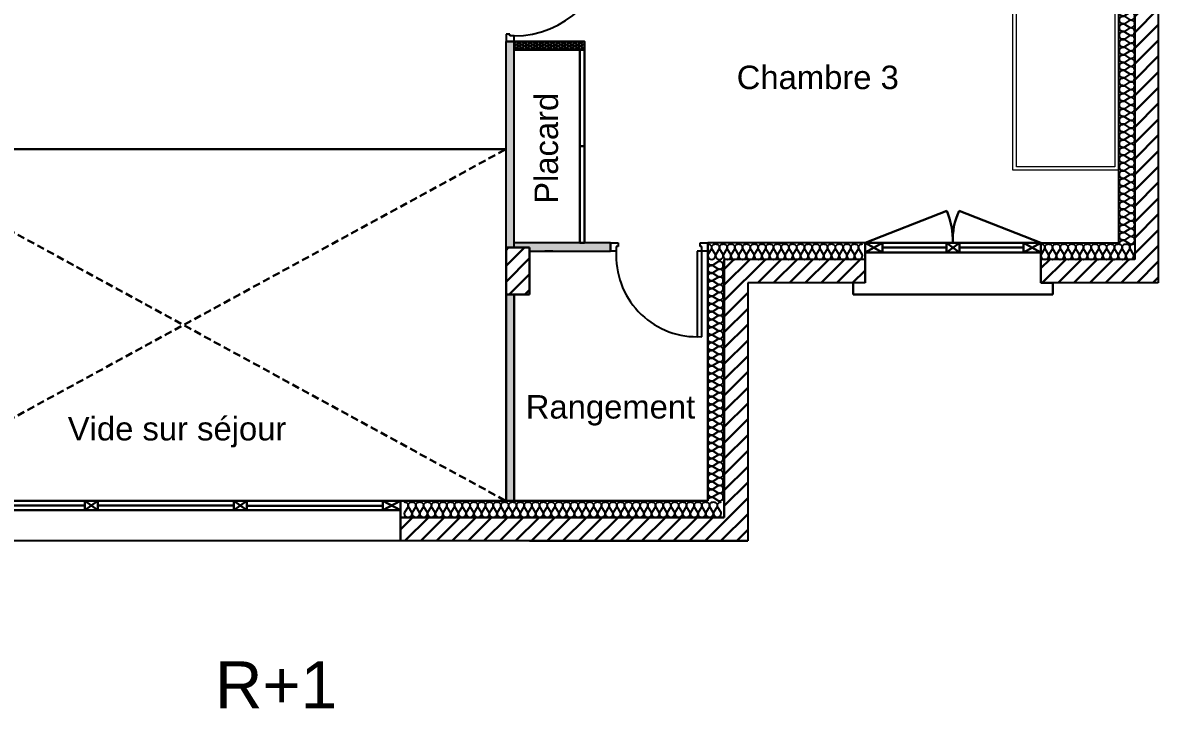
# Model space of a CAD drawing. Header units: millimetres. Extents: x -9 to 8306, y -143 to 906.
# Drawn here: x 523 to 1491, y -143 to 442 of the extents above; entities that cross this region are included whole.
import ezdxf

# ---------------------------------------------------------------- set-up
doc = ezdxf.new("R2010")
doc.units = ezdxf.units.MM
doc.linetypes.add('INTERROMPU2', pattern=[9.525, 6.35, -3.175])
for name, color, linetype in [('Cloisons', 8, 'Continuous'), ('Isolation', 6, 'Continuous'), ('MenuisInt', 4, 'Continuous')]:
    doc.layers.add(name, color=color, linetype=linetype)
doc.layers.add('MenuisExt', color=140, linetype='Continuous', lineweight=18)
doc.layers.add('Mobilier', color=150, linetype='Continuous', lineweight=5)
doc.styles.get("Standard").update_dxf_attribs({"font": 'arial.ttf'})

# ---------------------------------------------------------------- blocks, each defined once
blk = doc.blocks.new('*U11')
at = {"flags": 128}
for points in [[(0, 1, -0.505863), (0.239, 0.676), (0.009, 0.318, 1.322645), (0.491, 0.318), (0.261, 0.676, -0.505863), (0.5, 1)], [(0.5, 1, -0.505863), (0.739, 0.676), (0.509, 0.318, 1.322645), (0.991, 0.318), (0.761, 0.676, -0.505863), (1, 1)], [(1, 1, -0.505863), (1.239, 0.676), (1.009, 0.318, 1.322645), (1.491, 0.318), (1.261, 0.676, -0.505863), (1.5, 1)], [(1.5, 1, -0.505863), (1.739, 0.676), (1.509, 0.318, 1.322645), (1.991, 0.318), (1.761, 0.676, -0.505863), (2, 1)], [(2, 1, -0.505863), (2.239, 0.676), (2.009, 0.318, 1.322645), (2.491, 0.318), (2.261, 0.676, -0.505863), (2.5, 1)], [(2.5, 1, -0.505863), (2.739, 0.676), (2.509, 0.318, 1.322645), (2.991, 0.318), (2.761, 0.676, -0.505863), (3, 1)], [(3, 1, -0.505863), (3.239, 0.676), (3.009, 0.318, 1.322645), (3.491, 0.318), (3.261, 0.676, -0.505863), (3.5, 1)], [(3.5, 1, -0.505863), (3.739, 0.676), (3.509, 0.318, 1.322645), (3.991, 0.318), (3.761, 0.676, -0.505863), (4, 1)], [(4, 1, -0.505863), (4.239, 0.676), (4.009, 0.318, 1.322645), (4.491, 0.318), (4.261, 0.676, -0.505863), (4.5, 1)], [(4.5, 1, -0.505863), (4.739, 0.676), (4.509, 0.318, 1.322645), (4.991, 0.318), (4.761, 0.676, -0.505863), (5, 1)], [(5, 1, -0.505863), (5.239, 0.676), (5.009, 0.318, 1.322645), (5.491, 0.318), (5.261, 0.676, -0.505863), (5.5, 1)], [(5.5, 1, -0.505863), (5.739, 0.676), (5.509, 0.318, 1.322645), (5.991, 0.318), (5.761, 0.676, -0.505863), (6, 1)], [(6, 1, -0.505863), (6.239, 0.676), (6.009, 0.318, 1.322645), (6.491, 0.318), (6.261, 0.676, -0.505863), (6.5, 1)], [(6.5, 1, -0.505863), (6.739, 0.676), (6.509, 0.318, 1.322645), (6.991, 0.318), (6.761, 0.676, -0.505863), (7, 1)], [(7, 1, -0.505863), (7.239, 0.676), (7.009, 0.318, 1.322645), (7.491, 0.318), (7.261, 0.676, -0.505863), (7.5, 1)], [(7.5, 1, -0.505863), (7.739, 0.676), (7.509, 0.318, 1.322645), (7.991, 0.318), (7.761, 0.676, -0.505863), (8, 1)], [(8, 1, -0.505863), (8.239, 0.676), (8.009, 0.318, 1.322645), (8.491, 0.318), (8.261, 0.676, -0.505863), (8.5, 1)], [(8.5, 1, -0.505863), (8.739, 0.676), (8.509, 0.318, 1.322645), (8.991, 0.318), (8.761, 0.676, -0.505863), (9, 1)], [(9, 1, -0.505863), (9.239, 0.676), (9.009, 0.318, 1.322645), (9.491, 0.318), (9.261, 0.676, -0.505863), (9.5, 1)], [(9.5, 1, -0.505863), (9.739, 0.676), (9.509, 0.318, 1.322645), (9.991, 0.318), (9.761, 0.676, -0.505863), (10, 1)], [(10, 1, -0.505863), (10.239, 0.676), (10.009, 0.318, 1.322645), (10.491, 0.318), (10.261, 0.676, -0.505863), (10.5, 1)], [(10.5, 1, -0.505863), (10.739, 0.676), (10.509, 0.318, 1.322645), (10.991, 0.318), (10.761, 0.676, -0.505863), (11, 1)], [(11, 1, -0.505863), (11.239, 0.676), (11.009, 0.318, 1.322645), (11.491, 0.318), (11.261, 0.676, -0.505863), (11.5, 1)], [(11.5, 1, -0.505863), (11.739, 0.676), (11.509, 0.318, 1.322645), (11.991, 0.318), (11.761, 0.676, -0.505863), (12, 1)], [(12, 1, -0.505863), (12.239, 0.676), (12.009, 0.318, 1.322645), (12.491, 0.318), (12.261, 0.676, -0.505863), (12.5, 1)], [(12.5, 1, -0.505863), (12.739, 0.676), (12.509, 0.318, 1.322645), (12.991, 0.318), (12.761, 0.676, -0.505863), (13, 1)], [(13, 1, -0.505863), (13.239, 0.676), (13.009, 0.318, 1.322645), (13.491, 0.318), (13.261, 0.676, -0.505863), (13.5, 1)], [(13.5, 1, -0.505863), (13.739, 0.676), (13.509, 0.318, 1.322645), (13.991, 0.318), (13.761, 0.676, -0.505863), (14, 1)], [(14, 1, -0.505863), (14.239, 0.676), (14.009, 0.318, 1.322645), (14.491, 0.318), (14.261, 0.676, -0.505863), (14.5, 1)], [(14.5, 1, -0.505863), (14.739, 0.676), (14.509, 0.318, 1.322645), (14.991, 0.318), (14.761, 0.676, -0.505863), (15, 1)], [(15, 1, -0.505863), (15.239, 0.676), (15.009, 0.318, 1.322645), (15.491, 0.318), (15.261, 0.676, -0.505863), (15.5, 1)], [(15.5, 1, -0.505863), (15.739, 0.676), (15.509, 0.318, 1.322645), (15.991, 0.318), (15.761, 0.676, -0.505863), (16, 1)], [(16, 1, -0.505863), (16.239, 0.676), (16.009, 0.318, 1.322645), (16.491, 0.318), (16.261, 0.676, -0.505863), (16.5, 1)], [(16.5, 1, -0.505863), (16.739, 0.676), (16.509, 0.318, 1.322645), (16.991, 0.318), (16.761, 0.676, -0.505863), (17, 1)], [(17, 1, -0.505863), (17.239, 0.676), (17.009, 0.318, 1.322645), (17.491, 0.318), (17.261, 0.676, -0.505863), (17.5, 1)], [(17.5, 1, -0.505863), (17.739, 0.676), (17.509, 0.318, 1.322645), (17.991, 0.318), (17.761, 0.676, -0.505863), (18, 1)], [(18, 1, -0.505863), (18.239, 0.676), (18.009, 0.318, 1.322645), (18.491, 0.318), (18.261, 0.676, -0.505863), (18.5, 1)], [(18.5, 1, -0.505863), (18.739, 0.676), (18.509, 0.318, 1.322645), (18.991, 0.318), (18.761, 0.676, -0.505863), (19, 1)], [(19, 1, -0.505863), (19.239, 0.676), (19.009, 0.318, 1.322645), (19.491, 0.318), (19.261, 0.676, -0.505863), (19.5, 1)], [(19.5, 1, -0.505863), (19.739, 0.676), (19.509, 0.318, 1.322645), (19.991, 0.318), (19.761, 0.676, -0.505863), (20, 1)], [(20, 1, -0.505863), (20.239, 0.676), (20.009, 0.318, 1.322645), (20.491, 0.318), (20.261, 0.676, -0.505863), (20.5, 1)]]:
    blk.add_lwpolyline(points, format="xyb", dxfattribs=at)
blk = doc.blocks.new('*U23')
at = {"flags": 128}
for points in [[(0, 1, -0.505863), (0.239, 0.676), (0.009, 0.318, 1.322645), (0.491, 0.318), (0.261, 0.676, -0.505863), (0.5, 1)], [(0.5, 1, -0.505863), (0.739, 0.676), (0.509, 0.318, 1.322645), (0.991, 0.318), (0.761, 0.676, -0.505863), (1, 1)], [(1, 1, -0.505863), (1.239, 0.676), (1.009, 0.318, 1.322645), (1.491, 0.318), (1.261, 0.676, -0.505863), (1.5, 1)], [(1.5, 1, -0.505863), (1.739, 0.676), (1.509, 0.318, 1.322645), (1.991, 0.318), (1.761, 0.676, -0.505863), (2, 1)], [(2, 1, -0.505863), (2.239, 0.676), (2.009, 0.318, 1.322645), (2.491, 0.318), (2.261, 0.676, -0.505863), (2.5, 1)], [(2.5, 1, -0.505863), (2.739, 0.676), (2.509, 0.318, 1.322645), (2.991, 0.318), (2.761, 0.676, -0.505863), (3, 1)], [(3, 1, -0.505863), (3.239, 0.676), (3.009, 0.318, 1.322645), (3.491, 0.318), (3.261, 0.676, -0.505863), (3.5, 1)], [(3.5, 1, -0.505863), (3.739, 0.676), (3.509, 0.318, 1.322645), (3.991, 0.318), (3.761, 0.676, -0.505863), (4, 1)], [(4, 1, -0.505863), (4.239, 0.676), (4.009, 0.318, 1.322645), (4.491, 0.318), (4.261, 0.676, -0.505863), (4.5, 1)], [(4.5, 1, -0.505863), (4.739, 0.676), (4.509, 0.318, 1.322645), (4.991, 0.318), (4.761, 0.676, -0.505863), (5, 1)], [(5, 1, -0.505863), (5.239, 0.676), (5.009, 0.318, 1.322645), (5.491, 0.318), (5.261, 0.676, -0.505863), (5.5, 1)], [(5.5, 1, -0.505863), (5.739, 0.676), (5.509, 0.318, 1.322645), (5.991, 0.318), (5.761, 0.676, -0.505863), (6, 1)], [(6, 1, -0.505863), (6.239, 0.676), (6.009, 0.318, 1.322645), (6.491, 0.318), (6.261, 0.676, -0.505863), (6.5, 1)], [(6.5, 1, -0.505863), (6.739, 0.676), (6.509, 0.318, 1.322645), (6.991, 0.318), (6.761, 0.676, -0.505863), (7, 1)], [(7, 1, -0.505863), (7.239, 0.676), (7.009, 0.318, 1.322645), (7.491, 0.318), (7.261, 0.676, -0.505863), (7.5, 1)], [(7.5, 1, -0.505863), (7.739, 0.676), (7.509, 0.318, 1.322645), (7.991, 0.318), (7.761, 0.676, -0.505863), (8, 1)], [(8, 1, -0.505863), (8.239, 0.676), (8.009, 0.318, 1.322645), (8.491, 0.318), (8.261, 0.676, -0.505863), (8.5, 1)], [(8.5, 1, -0.505863), (8.739, 0.676), (8.509, 0.318, 1.322645), (8.991, 0.318), (8.761, 0.676, -0.505863), (9, 1)], [(9, 1, -0.505863), (9.239, 0.676), (9.009, 0.318, 1.322645), (9.491, 0.318), (9.261, 0.676, -0.505863), (9.5, 1)], [(9.5, 1, -0.505863), (9.739, 0.676), (9.509, 0.318, 1.322645), (9.991, 0.318), (9.761, 0.676, -0.505863), (10, 1)]]:
    blk.add_lwpolyline(points, format="xyb", dxfattribs=at)
blk = doc.blocks.new('*U22')
at = {"flags": 128}
for points in [[(0, 1, -0.505863), (0.239, 0.676), (0.009, 0.318, 1.322645), (0.491, 0.318), (0.261, 0.676, -0.505863), (0.5, 1)], [(0.5, 1, -0.505863), (0.739, 0.676), (0.509, 0.318, 1.322645), (0.991, 0.318), (0.761, 0.676, -0.505863), (1, 1)], [(1, 1, -0.505863), (1.239, 0.676), (1.009, 0.318, 1.322645), (1.491, 0.318), (1.261, 0.676, -0.505863), (1.5, 1)], [(1.5, 1, -0.505863), (1.739, 0.676), (1.509, 0.318, 1.322645), (1.991, 0.318), (1.761, 0.676, -0.505863), (2, 1)], [(2, 1, -0.505863), (2.239, 0.676), (2.009, 0.318, 1.322645), (2.491, 0.318), (2.261, 0.676, -0.505863), (2.5, 1)], [(2.5, 1, -0.505863), (2.739, 0.676), (2.509, 0.318, 1.322645), (2.991, 0.318), (2.761, 0.676, -0.505863), (3, 1)], [(3, 1, -0.505863), (3.239, 0.676), (3.009, 0.318, 1.322645), (3.491, 0.318), (3.261, 0.676, -0.505863), (3.5, 1)], [(3.5, 1, -0.505863), (3.739, 0.676), (3.509, 0.318, 1.322645), (3.991, 0.318), (3.761, 0.676, -0.505863), (4, 1)], [(4, 1, -0.505863), (4.239, 0.676), (4.009, 0.318, 1.322645), (4.491, 0.318), (4.261, 0.676, -0.505863), (4.5, 1)], [(4.5, 1, -0.505863), (4.739, 0.676), (4.509, 0.318, 1.322645), (4.991, 0.318), (4.761, 0.676, -0.505863), (5, 1)], [(5, 1, -0.505863), (5.239, 0.676), (5.009, 0.318, 1.322645), (5.491, 0.318), (5.261, 0.676, -0.505863), (5.5, 1)], [(5.5, 1, -0.505863), (5.739, 0.676), (5.509, 0.318, 1.322645), (5.991, 0.318), (5.761, 0.676, -0.505863), (6, 1)]]:
    blk.add_lwpolyline(points, format="xyb", dxfattribs=at)
blk = doc.blocks.new('*U17')
at = {"flags": 128}
for points in [[(0, 1, -0.505863), (0.239, 0.676), (0.009, 0.318, 1.322645), (0.491, 0.318), (0.261, 0.676, -0.505863), (0.5, 1)], [(0.5, 1, -0.505863), (0.739, 0.676), (0.509, 0.318, 1.322645), (0.991, 0.318), (0.761, 0.676, -0.505863), (1, 1)], [(1, 1, -0.505863), (1.239, 0.676), (1.009, 0.318, 1.322645), (1.491, 0.318), (1.261, 0.676, -0.505863), (1.5, 1)], [(1.5, 1, -0.505863), (1.739, 0.676), (1.509, 0.318, 1.322645), (1.991, 0.318), (1.761, 0.676, -0.505863), (2, 1)], [(2, 1, -0.505863), (2.239, 0.676), (2.009, 0.318, 1.322645), (2.491, 0.318), (2.261, 0.676, -0.505863), (2.5, 1)], [(2.5, 1, -0.505863), (2.739, 0.676), (2.509, 0.318, 1.322645), (2.991, 0.318), (2.761, 0.676, -0.505863), (3, 1)], [(3, 1, -0.505863), (3.239, 0.676), (3.009, 0.318, 1.322645), (3.491, 0.318), (3.261, 0.676, -0.505863), (3.5, 1)], [(3.5, 1, -0.505863), (3.739, 0.676), (3.509, 0.318, 1.322645), (3.991, 0.318), (3.761, 0.676, -0.505863), (4, 1)], [(4, 1, -0.505863), (4.239, 0.676), (4.009, 0.318, 1.322645), (4.491, 0.318), (4.261, 0.676, -0.505863), (4.5, 1)], [(4.5, 1, -0.505863), (4.739, 0.676), (4.509, 0.318, 1.322645), (4.991, 0.318), (4.761, 0.676, -0.505863), (5, 1)], [(5, 1, -0.505863), (5.239, 0.676), (5.009, 0.318, 1.322645), (5.491, 0.318), (5.261, 0.676, -0.505863), (5.5, 1)], [(5.5, 1, -0.505863), (5.739, 0.676), (5.509, 0.318, 1.322645), (5.991, 0.318), (5.761, 0.676, -0.505863), (6, 1)], [(6, 1, -0.505863), (6.239, 0.676), (6.009, 0.318, 1.322645), (6.491, 0.318), (6.261, 0.676, -0.505863), (6.5, 1)], [(6.5, 1, -0.505863), (6.739, 0.676), (6.509, 0.318, 1.322645), (6.991, 0.318), (6.761, 0.676, -0.505863), (7, 1)], [(7, 1, -0.505863), (7.239, 0.676), (7.009, 0.318, 1.322645), (7.491, 0.318), (7.261, 0.676, -0.505863), (7.5, 1)], [(7.5, 1, -0.505863), (7.739, 0.676), (7.509, 0.318, 1.322645), (7.991, 0.318), (7.761, 0.676, -0.505863), (8, 1)], [(8, 1, -0.505863), (8.239, 0.676), (8.009, 0.318, 1.322645), (8.491, 0.318), (8.261, 0.676, -0.505863), (8.5, 1)], [(8.5, 1, -0.505863), (8.739, 0.676), (8.509, 0.318, 1.322645), (8.991, 0.318), (8.761, 0.676, -0.505863), (9, 1)], [(9, 1, -0.505863), (9.239, 0.676), (9.009, 0.318, 1.322645), (9.491, 0.318), (9.261, 0.676, -0.505863), (9.5, 1)], [(9.5, 1, -0.505863), (9.739, 0.676), (9.509, 0.318, 1.322645), (9.991, 0.318), (9.761, 0.676, -0.505863), (10, 1)], [(10, 1, -0.505863), (10.239, 0.676), (10.009, 0.318, 1.322645), (10.491, 0.318), (10.261, 0.676, -0.505863), (10.5, 1)], [(10.5, 1, -0.505863), (10.739, 0.676), (10.509, 0.318, 1.322645), (10.991, 0.318), (10.761, 0.676, -0.505863), (11, 1)], [(11, 1, -0.505863), (11.239, 0.676), (11.009, 0.318, 1.322645), (11.491, 0.318), (11.261, 0.676, -0.505863), (11.5, 1)], [(11.5, 1, -0.505863), (11.739, 0.676), (11.509, 0.318, 1.322645), (11.991, 0.318), (11.761, 0.676, -0.505863), (12, 1)], [(12, 1, -0.505863), (12.239, 0.676), (12.009, 0.318, 1.322645), (12.491, 0.318), (12.261, 0.676, -0.505863), (12.5, 1)], [(12.5, 1, -0.505863), (12.739, 0.676), (12.509, 0.318, 1.322645), (12.991, 0.318), (12.761, 0.676, -0.505863), (13, 1)], [(13, 1, -0.505863), (13.239, 0.676), (13.009, 0.318, 1.322645), (13.491, 0.318), (13.261, 0.676, -0.505863), (13.5, 1)], [(13.5, 1, -0.505863), (13.739, 0.676), (13.509, 0.318, 1.322645), (13.991, 0.318), (13.761, 0.676, -0.505863), (14, 1)], [(14, 1, -0.505863), (14.239, 0.676), (14.009, 0.318, 1.322645), (14.491, 0.318), (14.261, 0.676, -0.505863), (14.5, 1)], [(14.5, 1, -0.505863), (14.739, 0.676), (14.509, 0.318, 1.322645), (14.991, 0.318), (14.761, 0.676, -0.505863), (15, 1)], [(15, 1, -0.505863), (15.239, 0.676), (15.009, 0.318, 1.322645), (15.491, 0.318), (15.261, 0.676, -0.505863), (15.5, 1)]]:
    blk.add_lwpolyline(points, format="xyb", dxfattribs=at)
blk = doc.blocks.new('*U18')
at = {"flags": 128}
for points in [[(0, 1, -0.505863), (0.239, 0.676), (0.009, 0.318, 1.322645), (0.491, 0.318), (0.261, 0.676, -0.505863), (0.5, 1)], [(0.5, 1, -0.505863), (0.739, 0.676), (0.509, 0.318, 1.322645), (0.991, 0.318), (0.761, 0.676, -0.505863), (1, 1)], [(1, 1, -0.505863), (1.239, 0.676), (1.009, 0.318, 1.322645), (1.491, 0.318), (1.261, 0.676, -0.505863), (1.5, 1)], [(1.5, 1, -0.505863), (1.739, 0.676), (1.509, 0.318, 1.322645), (1.991, 0.318), (1.761, 0.676, -0.505863), (2, 1)], [(2, 1, -0.505863), (2.239, 0.676), (2.009, 0.318, 1.322645), (2.491, 0.318), (2.261, 0.676, -0.505863), (2.5, 1)], [(2.5, 1, -0.505863), (2.739, 0.676), (2.509, 0.318, 1.322645), (2.991, 0.318), (2.761, 0.676, -0.505863), (3, 1)], [(3, 1, -0.505863), (3.239, 0.676), (3.009, 0.318, 1.322645), (3.491, 0.318), (3.261, 0.676, -0.505863), (3.5, 1)], [(3.5, 1, -0.505863), (3.739, 0.676), (3.509, 0.318, 1.322645), (3.991, 0.318), (3.761, 0.676, -0.505863), (4, 1)], [(4, 1, -0.505863), (4.239, 0.676), (4.009, 0.318, 1.322645), (4.491, 0.318), (4.261, 0.676, -0.505863), (4.5, 1)], [(4.5, 1, -0.505863), (4.739, 0.676), (4.509, 0.318, 1.322645), (4.991, 0.318), (4.761, 0.676, -0.505863), (5, 1)], [(5, 1, -0.505863), (5.239, 0.676), (5.009, 0.318, 1.322645), (5.491, 0.318), (5.261, 0.676, -0.505863), (5.5, 1)], [(5.5, 1, -0.505863), (5.739, 0.676), (5.509, 0.318, 1.322645), (5.991, 0.318), (5.761, 0.676, -0.505863), (6, 1)], [(6, 1, -0.505863), (6.239, 0.676), (6.009, 0.318, 1.322645), (6.491, 0.318), (6.261, 0.676, -0.505863), (6.5, 1)], [(6.5, 1, -0.505863), (6.739, 0.676), (6.509, 0.318, 1.322645), (6.991, 0.318), (6.761, 0.676, -0.505863), (7, 1)], [(7, 1, -0.505863), (7.239, 0.676), (7.009, 0.318, 1.322645), (7.491, 0.318), (7.261, 0.676, -0.505863), (7.5, 1)], [(7.5, 1, -0.505863), (7.739, 0.676), (7.509, 0.318, 1.322645), (7.991, 0.318), (7.761, 0.676, -0.505863), (8, 1)], [(8, 1, -0.505863), (8.239, 0.676), (8.009, 0.318, 1.322645), (8.491, 0.318), (8.261, 0.676, -0.505863), (8.5, 1)], [(8.5, 1, -0.505863), (8.739, 0.676), (8.509, 0.318, 1.322645), (8.991, 0.318), (8.761, 0.676, -0.505863), (9, 1)], [(9, 1, -0.505863), (9.239, 0.676), (9.009, 0.318, 1.322645), (9.491, 0.318), (9.261, 0.676, -0.505863), (9.5, 1)], [(9.5, 1, -0.505863), (9.739, 0.676), (9.509, 0.318, 1.322645), (9.991, 0.318), (9.761, 0.676, -0.505863), (10, 1)], [(10, 1, -0.505863), (10.239, 0.676), (10.009, 0.318, 1.322645), (10.491, 0.318), (10.261, 0.676, -0.505863), (10.5, 1)], [(10.5, 1, -0.505863), (10.739, 0.676), (10.509, 0.318, 1.322645), (10.991, 0.318), (10.761, 0.676, -0.505863), (11, 1)], [(11, 1, -0.505863), (11.239, 0.676), (11.009, 0.318, 1.322645), (11.491, 0.318), (11.261, 0.676, -0.505863), (11.5, 1)], [(11.5, 1, -0.505863), (11.739, 0.676), (11.509, 0.318, 1.322645), (11.991, 0.318), (11.761, 0.676, -0.505863), (12, 1)], [(12, 1, -0.505863), (12.239, 0.676), (12.009, 0.318, 1.322645), (12.491, 0.318), (12.261, 0.676, -0.505863), (12.5, 1)], [(12.5, 1, -0.505863), (12.739, 0.676), (12.509, 0.318, 1.322645), (12.991, 0.318), (12.761, 0.676, -0.505863), (13, 1)], [(13, 1, -0.505863), (13.239, 0.676), (13.009, 0.318, 1.322645), (13.491, 0.318), (13.261, 0.676, -0.505863), (13.5, 1)], [(13.5, 1, -0.505863), (13.739, 0.676), (13.509, 0.318, 1.322645), (13.991, 0.318), (13.761, 0.676, -0.505863), (14, 1)], [(14, 1, -0.505863), (14.239, 0.676), (14.009, 0.318, 1.322645), (14.491, 0.318), (14.261, 0.676, -0.505863), (14.5, 1)], [(14.5, 1, -0.505863), (14.739, 0.676), (14.509, 0.318, 1.322645), (14.991, 0.318), (14.761, 0.676, -0.505863), (15, 1)], [(15, 1, -0.505863), (15.239, 0.676), (15.009, 0.318, 1.322645), (15.491, 0.318), (15.261, 0.676, -0.505863), (15.5, 1)], [(15.5, 1, -0.505863), (15.739, 0.676), (15.509, 0.318, 1.322645), (15.991, 0.318), (15.761, 0.676, -0.505863), (16, 1)], [(16, 1, -0.505863), (16.239, 0.676), (16.009, 0.318, 1.322645), (16.491, 0.318), (16.261, 0.676, -0.505863), (16.5, 1)], [(16.5, 1, -0.505863), (16.739, 0.676), (16.509, 0.318, 1.322645), (16.991, 0.318), (16.761, 0.676, -0.505863), (17, 1)], [(17, 1, -0.505863), (17.239, 0.676), (17.009, 0.318, 1.322645), (17.491, 0.318), (17.261, 0.676, -0.505863), (17.5, 1)], [(17.5, 1, -0.505863), (17.739, 0.676), (17.509, 0.318, 1.322645), (17.991, 0.318), (17.761, 0.676, -0.505863), (18, 1)], [(18, 1, -0.505863), (18.239, 0.676), (18.009, 0.318, 1.322645), (18.491, 0.318), (18.261, 0.676, -0.505863), (18.5, 1)], [(18.5, 1, -0.505863), (18.739, 0.676), (18.509, 0.318, 1.322645), (18.991, 0.318), (18.761, 0.676, -0.505863), (19, 1)], [(19, 1, -0.505863), (19.239, 0.676), (19.009, 0.318, 1.322645), (19.491, 0.318), (19.261, 0.676, -0.505863), (19.5, 1)], [(19.5, 1, -0.505863), (19.739, 0.676), (19.509, 0.318, 1.322645), (19.991, 0.318), (19.761, 0.676, -0.505863), (20, 1)], [(20, 1, -0.505863), (20.239, 0.676), (20.009, 0.318, 1.322645), (20.491, 0.318), (20.261, 0.676, -0.505863), (20.5, 1)], [(20.5, 1, -0.505863), (20.739, 0.676), (20.509, 0.318, 1.322645), (20.991, 0.318), (20.761, 0.676, -0.505863), (21, 1)], [(21, 1, -0.505863), (21.239, 0.676), (21.009, 0.318, 1.322645), (21.491, 0.318), (21.261, 0.676, -0.505863), (21.5, 1)], [(21.5, 1, -0.505863), (21.739, 0.676), (21.509, 0.318, 1.322645), (21.991, 0.318), (21.761, 0.676, -0.505863), (22, 1)], [(22, 1, -0.505863), (22.239, 0.676), (22.009, 0.318, 1.322645), (22.491, 0.318), (22.261, 0.676, -0.505863), (22.5, 1)], [(22.5, 1, -0.505863), (22.739, 0.676), (22.509, 0.318, 1.322645), (22.991, 0.318), (22.761, 0.676, -0.505863), (23, 1)], [(23, 1, -0.505863), (23.239, 0.676), (23.009, 0.318, 1.322645), (23.491, 0.318), (23.261, 0.676, -0.505863), (23.5, 1)], [(23.5, 1, -0.505863), (23.739, 0.676), (23.509, 0.318, 1.322645), (23.991, 0.318), (23.761, 0.676, -0.505863), (24, 1)], [(24, 1, -0.505863), (24.239, 0.676), (24.009, 0.318, 1.322645), (24.491, 0.318), (24.261, 0.676, -0.505863), (24.5, 1)], [(24.5, 1, -0.505863), (24.739, 0.676), (24.509, 0.318, 1.322645), (24.991, 0.318), (24.761, 0.676, -0.505863), (25, 1)], [(25, 1, -0.505863), (25.239, 0.676), (25.009, 0.318, 1.322645), (25.491, 0.318), (25.261, 0.676, -0.505863), (25.5, 1)], [(25.5, 1, -0.505863), (25.739, 0.676), (25.509, 0.318, 1.322645), (25.991, 0.318), (25.761, 0.676, -0.505863), (26, 1)], [(26, 1, -0.505863), (26.239, 0.676), (26.009, 0.318, 1.322645), (26.491, 0.318), (26.261, 0.676, -0.505863), (26.5, 1)], [(26.5, 1, -0.505863), (26.739, 0.676), (26.509, 0.318, 1.322645), (26.991, 0.318), (26.761, 0.676, -0.505863), (27, 1)], [(27, 1, -0.505863), (27.239, 0.676), (27.009, 0.318, 1.322645), (27.491, 0.318), (27.261, 0.676, -0.505863), (27.5, 1)], [(27.5, 1, -0.505863), (27.739, 0.676), (27.509, 0.318, 1.322645), (27.991, 0.318), (27.761, 0.676, -0.505863), (28, 1)], [(28, 1, -0.505863), (28.239, 0.676), (28.009, 0.318, 1.322645), (28.491, 0.318), (28.261, 0.676, -0.505863), (28.5, 1)], [(28.5, 1, -0.505863), (28.739, 0.676), (28.509, 0.318, 1.322645), (28.991, 0.318), (28.761, 0.676, -0.505863), (29, 1)], [(29, 1, -0.505863), (29.239, 0.676), (29.009, 0.318, 1.322645), (29.491, 0.318), (29.261, 0.676, -0.505863), (29.5, 1)], [(29.5, 1, -0.505863), (29.739, 0.676), (29.509, 0.318, 1.322645), (29.991, 0.318), (29.761, 0.676, -0.505863), (30, 1)], [(30, 1, -0.505863), (30.239, 0.676), (30.009, 0.318, 1.322645), (30.491, 0.318), (30.261, 0.676, -0.505863), (30.5, 1)], [(30.5, 1, -0.505863), (30.739, 0.676), (30.509, 0.318, 1.322645), (30.991, 0.318), (30.761, 0.676, -0.505863), (31, 1)], [(31, 1, -0.505863), (31.239, 0.676), (31.009, 0.318, 1.322645), (31.491, 0.318), (31.261, 0.676, -0.505863), (31.5, 1)], [(31.5, 1, -0.505863), (31.739, 0.676), (31.509, 0.318, 1.322645), (31.991, 0.318), (31.761, 0.676, -0.505863), (32, 1)], [(32, 1, -0.505863), (32.239, 0.676), (32.009, 0.318, 1.322645), (32.491, 0.318), (32.261, 0.676, -0.505863), (32.5, 1)], [(32.5, 1, -0.505863), (32.739, 0.676), (32.509, 0.318, 1.322645), (32.991, 0.318), (32.761, 0.676, -0.505863), (33, 1)], [(33, 1, -0.505863), (33.239, 0.676), (33.009, 0.318, 1.322645), (33.491, 0.318), (33.261, 0.676, -0.505863), (33.5, 1)], [(33.5, 1, -0.505863), (33.739, 0.676), (33.509, 0.318, 1.322645), (33.991, 0.318), (33.761, 0.676, -0.505863), (34, 1)], [(34, 1, -0.505863), (34.239, 0.676), (34.009, 0.318, 1.322645), (34.491, 0.318), (34.261, 0.676, -0.505863), (34.5, 1)], [(34.5, 1, -0.505863), (34.739, 0.676), (34.509, 0.318, 1.322645), (34.991, 0.318), (34.761, 0.676, -0.505863), (35, 1)], [(35, 1, -0.505863), (35.239, 0.676), (35.009, 0.318, 1.322645), (35.491, 0.318), (35.261, 0.676, -0.505863), (35.5, 1)], [(35.5, 1, -0.505863), (35.739, 0.676), (35.509, 0.318, 1.322645), (35.991, 0.318), (35.761, 0.676, -0.505863), (36, 1)], [(36, 1, -0.505863), (36.239, 0.676), (36.009, 0.318, 1.322645), (36.491, 0.318), (36.261, 0.676, -0.505863), (36.5, 1)], [(36.5, 1, -0.505863), (36.739, 0.676), (36.509, 0.318, 1.322645), (36.991, 0.318), (36.761, 0.676, -0.505863), (37, 1)], [(37, 1, -0.505863), (37.239, 0.676), (37.009, 0.318, 1.322645), (37.491, 0.318), (37.261, 0.676, -0.505863), (37.5, 1)], [(37.5, 1, -0.505863), (37.739, 0.676), (37.509, 0.318, 1.322645), (37.991, 0.318), (37.761, 0.676, -0.505863), (38, 1)], [(38, 1, -0.505863), (38.239, 0.676), (38.009, 0.318, 1.322645), (38.491, 0.318), (38.261, 0.676, -0.505863), (38.5, 1)], [(38.5, 1, -0.505863), (38.739, 0.676), (38.509, 0.318, 1.322645), (38.991, 0.318), (38.761, 0.676, -0.505863), (39, 1)], [(39, 1, -0.505863), (39.239, 0.676), (39.009, 0.318, 1.322645), (39.491, 0.318), (39.261, 0.676, -0.505863), (39.5, 1)], [(39.5, 1, -0.505863), (39.739, 0.676), (39.509, 0.318, 1.322645), (39.991, 0.318), (39.761, 0.676, -0.505863), (40, 1)], [(40, 1, -0.505863), (40.239, 0.676), (40.009, 0.318, 1.322645), (40.491, 0.318), (40.261, 0.676, -0.505863), (40.5, 1)], [(40.5, 1, -0.505863), (40.739, 0.676), (40.509, 0.318, 1.322645), (40.991, 0.318), (40.761, 0.676, -0.505863), (41, 1)], [(41, 1, -0.505863), (41.239, 0.676), (41.009, 0.318, 1.322645), (41.491, 0.318), (41.261, 0.676, -0.505863), (41.5, 1)]]:
    blk.add_lwpolyline(points, format="xyb", dxfattribs=at)
blk = doc.blocks.new('Gruppo-36')
at = {"layer": 'Mobilier', "lineweight": 20}
for p, q in [((-32.2318, 80.2476), (-32.2318, 80.5476)), ((-32.2318, 80.5476), (-31.7318, 80.5476)), ((-31.7318, 80.5476), (-31.7318, 80.2476)), ((-31.3452, 78.5476), (-31.3452, 80.5476)), ((-31.3452, 80.5476), (-30.4452, 80.5476)), ((-30.4452, 80.5476), (-30.4452, 78.5476)), ((-30.5052, 80.4876), (-31.2852, 80.4876)), ((-31.2852, 80.4876), (-31.2852, 80.0676)), ((-30.5052, 80.1076), (-30.5052, 80.4876)), ((-31.7318, 80.2476), (-32.2318, 80.2476)), ((-31.1352, 80.1076), (-31.3152, 79.9276)), ((-31.2852, 80.0676), (-31.1752, 80.0676)), ((-31.1352, 79.9276), (-31.1352, 80.1076)), ((-31.1352, 80.1076), (-30.4752, 80.1076)), ((-30.4752, 80.1076), (-30.4752, 78.5776)), ((-31.3152, 78.5776), (-31.3152, 79.9276)), ((-31.3152, 79.9276), (-31.1352, 79.9276)), ((-30.4452, 78.5476), (-31.3452, 78.5476)), ((-30.4752, 78.5776), (-31.3152, 78.5776))]:
    blk.add_line(p, q, dxfattribs=at)

msp = doc.modelspace()

# ---------------------------------------------------------------- hatches: boundary and pattern name
at = {"lineweight": 30, "transparency": 33554687}
h = msp.add_hatch(dxfattribs=at)
h.set_pattern_fill('ANSI31', color=256, scale=3)
h.paths.add_polyline_path([(445.13, 800.31), (445.13, 820.31), (291.13, 820.31), (1.13, 820.31), (1.13, 710.31), (21.13, 710.31), (21.13, 800.31)])
h.paths.add_polyline_path([(21.13, 640.31), (1.13, 640.31), (1.13, 449.31), (21.13, 449.31)])
h.paths.add_polyline_path([(101.13, 220.31), (101.13, 240.31), (21.13, 240.31), (21.13, 319.31), (1.13, 319.31), (1.13, 309.31), (1.13, 220.31)])
h.paths.add_polyline_path([(351.13, 220.31), (351.13, 0.31), (445.13, 0.31), (445.13, 20.31), (371.13, 20.31), (371.13, 220.31), (371.13, 240.31), (251.13, 240.31), (251.13, 220.31)])
h.paths.add_polyline_path([(1191.13, 800.31), (1191.13, 820.31), (1181.13, 820.31), (1091.13, 820.31), (1071.13, 820.31), (845.13, 820.31), (845.13, 800.31)])
h.paths.add_polyline_path([(1471.13, 800.31), (1471.13, 240.31), (1391.13, 240.31), (1391.13, 220.31), (1401.13, 220.31), (1491.13, 220.31), (1491.13, 820.31), (1341.13, 820.31), (1341.13, 800.31)])
h.paths.add_polyline_path([(1241.13, 220.31), (1241.13, 240.31), (1121.13, 240.31), (1121.13, 20.31), (845.13, 20.31), (845.13, 0.31), (1141.13, 0.31), (1141.13, 220.31)])
h = msp.add_hatch(dxfattribs=at)
h.set_pattern_fill('ANSI31', color=256, scale=3)
h.paths.add_polyline_path([(935.13, 210.31), (942.13, 210.31), (955.13, 210.31), (955.13, 250.31), (942.13, 250.31), (935.13, 250.31)])
at = {"layer": 'Cloisons', "lineweight": 30, "transparency": 33554687}
h = msp.add_hatch(dxfattribs=at)
h.set_pattern_fill('HONEY', color=256, scale=0.5)
h.paths.add_polyline_path([(942.13, 786.31), (935.13, 786.31), (935.34, 613.52), (942.13, 613.52)])
h.paths.add_polyline_path([(1457.13, 523.31), (935.34, 523.31), (935.34, 516.31), (1457.13, 516.31)])
h.paths.add_polyline_path([(942.13, 426.1), (935.34, 426.1), (935.13, 250.31), (942.13, 250.31)])
h.paths.add_polyline_path([(1024.13, 254.31), (942.13, 254.31), (942.13, 250.31), (955.13, 250.31), (955.13, 247.31), (1024.13, 247.31)])
h.paths.add_polyline_path([(942.13, 210.31), (935.13, 210.31), (935.13, 34.31), (942.13, 34.31)])
h.paths.add_polyline_path([(384.92, 464.1), (378.13, 464.1), (378.13, 254.31), (385.13, 254.31)])
h.paths.add_polyline_path([(384.92, 606.1), (378.13, 606.1), (378.13, 554.31), (384.92, 554.31)])
h.paths.add_polyline_path([(378.13, 561.31), (35.13, 561.31), (35.13, 554.31), (378.13, 554.31)])
h.paths.add_polyline_path([(222.13, 786.31), (215.13, 786.31), (215.13, 696.31), (384.92, 696.31), (385.13, 703.31), (378.13, 703.31), (222.13, 703.31)])
h.paths.add_polyline_path([(242.14, 786.31), (235.14, 786.31), (235.14, 765.63), (242.14, 765.63)], flags=17)
h.paths.add_polyline_path([(242.14, 765.63), (235.14, 765.63), (235.14, 723.63), (242.14, 723.63)], flags=17)
h.paths.add_polyline_path([(242.14, 723.63), (235.14, 723.63), (235.14, 703.31), (242.14, 703.31)], flags=17)
h = msp.add_hatch(dxfattribs=at)
h.set_pattern_fill('HONEY', color=256, scale=0.5)
h.paths.add_polyline_path([(1002.13, 426.1), (942.13, 426.1), (942.13, 419.1), (1002.13, 419.1)])

# ---------------------------------------------------------------- linework, layer by layer
for p, q in [((1491.13, 820.31), (1491.13, 220.31)), ((1471.13, 800.31), (1471.13, 240.31)), ((1241.13, 240.31), (1121.13, 240.31)), ((1471.13, 240.31), (1391.13, 240.31)), ((1241.13, 220.31), (1141.13, 220.31)), ((1141.13, 220.31), (1141.13, 0.31)), ((1491.13, 220.31), (1391.13, 220.31)), ((1141.13, 0.31), (351.13, 0.31))]:
    msp.add_line(p, q)
at = {"linetype": 'INTERROMPU2', "lineweight": 30}
for p, q in [((385.13, 34.31), (935.13, 334.31)), ((385.13, 334.31), (935.13, 34.31))]:
    msp.add_line(p, q, dxfattribs=at)
at = {"lineweight": 30}
for p, q in [((955.13, 250.31), (935.13, 250.31)), ((935.13, 250.31), (935.13, 210.31)), ((955.13, 210.31), (955.13, 250.31)), ((1121.13, 20.31), (1121.13, 240.31)), ((1241.13, 240.31), (1241.13, 220.31)), ((1391.13, 240.31), (1391.13, 220.31)), ((1231.13, 210.31), (1231.13, 220.31)), ((1391.13, 220.31), (1401.13, 220.31)), ((1401.13, 220.31), (1401.13, 210.31)), ((935.13, 210.31), (955.13, 210.31)), ((1401.13, 210.31), (1231.13, 210.31)), ((845.13, 34.31), (845.13, 0.31)), ((1121.13, 20.31), (845.13, 20.31)), ((1061.13, 0.31), (955.13, 0.31)), ((1141.13, 0.31), (1061.13, 0.31))]:
    msp.add_line(p, q, dxfattribs=at)
at = {"layer": 'Cloisons'}
for p, q in [((935.13, 250.31), (935.34, 426.1)), ((942.13, 250.31), (942.13, 426.1)), ((1024.13, 254.31), (942.13, 254.31)), ((1107.13, 247.31), (1107.13, 254.31)), ((1165.13, 254.31), (1172.13, 254.31)), ((955.13, 247.31), (1024.13, 247.31)), ((975.13, 247.31), (968.13, 247.31))]:
    msp.add_line(p, q, dxfattribs=at)
at = {"layer": 'Cloisons', "lineweight": 30}
for p, q in [((935.34, 426.1), (942.13, 426.1)), ((385.13, 334.31), (935.13, 334.31)), ((1024.13, 247.31), (1024.13, 254.31)), ((935.13, 250.31), (942.13, 250.31)), ((955.13, 250.31), (942.13, 250.31)), ((955.13, 247.31), (955.13, 250.31)), ((935.13, 210.31), (935.13, 34.31)), ((942.13, 210.31), (935.13, 210.31)), ((942.13, 34.31), (942.13, 210.31)), ((935.13, 34.31), (942.13, 34.31))]:
    msp.add_line(p, q, dxfattribs=at)
msp.add_lwpolyline([(942.13, 426.1), (1002.13, 426.1), (1002.13, 419.1), (942.13, 419.1)], dxfattribs=at)
at = {"layer": 'Isolation'}
for p, q in [((1457.13, 786.31), (1457.13, 254.31)), ((1241.13, 254.31), (1107.13, 254.31)), ((1391.13, 254.31), (1457.13, 254.31))]:
    msp.add_line(p, q, dxfattribs=at)
at = {"layer": 'Isolation', "lineweight": 30}
for p, q in [((1107.13, 34.31), (1107.13, 253.48)), ((1241.13, 254.31), (1241.13, 240.31)), ((1391.13, 254.31), (1391.13, 240.31)), ((845.13, 34.31), (1107.13, 34.31))]:
    msp.add_line(p, q, dxfattribs=at)
at = {"layer": 'MenuisExt', "lineweight": 30}
for p, q in [((1241.13, 254.31), (1310.93, 281.76)), ((1391.13, 254.31), (1321.29, 281.63)), ((1241.13, 254.31), (1256.13, 254.31)), ((1241.13, 246.31), (1241.13, 254.31)), ((1241.13, 254.31), (1256.13, 246.31)), ((1241.13, 246.31), (1256.13, 254.31)), ((1256.13, 254.31), (1256.13, 246.31)), ((1256.13, 254.31), (1376.13, 254.31)), ((1310.63, 246.31), (1310.63, 254.31)), ((1321.63, 246.31), (1310.63, 254.31)), ((1310.63, 246.31), (1321.63, 254.31)), ((1321.63, 246.31), (1321.63, 254.31)), ((1391.13, 254.31), (1376.13, 254.31)), ((1376.13, 254.31), (1376.13, 246.31)), ((1376.13, 246.31), (1391.13, 254.31)), ((1376.13, 254.31), (1391.13, 246.31)), ((1391.13, 246.31), (1391.13, 254.31)), ((1256.13, 246.31), (1241.13, 246.31)), ((1256.13, 250.31), (1310.63, 250.31)), ((1256.13, 246.31), (1310.63, 246.31)), ((1310.63, 246.31), (1321.63, 246.31)), ((1321.63, 250.31), (1376.13, 250.31)), ((1321.63, 246.31), (1376.13, 246.31)), ((1376.13, 246.31), (1391.13, 246.31)), ((460.13, 34.31), (576.13, 34.31)), ((460.13, 30.31), (576.13, 30.31)), ((576.13, 34.31), (576.13, 26.31)), ((576.13, 34.31), (587.13, 34.31)), ((576.13, 26.31), (587.13, 34.31)), ((576.13, 34.31), (587.13, 26.31)), ((587.13, 34.31), (587.13, 26.31)), ((587.13, 34.31), (703.13, 34.31)), ((587.13, 30.31), (703.13, 30.31)), ((703.13, 34.31), (703.13, 26.31)), ((703.13, 34.31), (714.13, 34.31)), ((703.13, 26.31), (714.13, 34.31)), ((703.13, 34.31), (714.13, 26.31)), ((714.13, 34.31), (714.13, 26.31)), ((714.13, 34.31), (830.13, 34.31)), ((714.13, 30.19), (830.13, 30.19)), ((830.13, 34.31), (830.13, 26.31)), ((830.13, 34.31), (845.13, 34.31)), ((830.13, 26.31), (845.13, 34.31)), ((830.13, 34.31), (845.13, 26.31)), ((845.13, 34.31), (845.13, 26.31)), ((576.13, 26.31), (460.13, 26.31)), ((587.13, 26.31), (576.13, 26.31)), ((703.13, 26.31), (587.13, 26.31)), ((714.13, 26.31), (703.13, 26.31)), ((830.13, 26.31), (714.13, 26.31)), ((845.13, 26.31), (830.13, 26.31))]:
    msp.add_line(p, q, dxfattribs=at)
for centre, radius, start, end in [((1241.55, 254.39), 74.59, 359.93961, 21.5307), ((1371.85, 257.94), 55.83, 154.903, 183.73512)]:
    msp.add_arc(centre, radius, start, end, dxfattribs=at)
at = {"layer": 'MenuisInt'}
for p, q in [((938.25, 432.4), (935.34, 432.4)), ((935.34, 432.4), (935.34, 426.1)), ((935.34, 426.1), (942.13, 426.1)), ((938.25, 430.95), (938.25, 432.4)), ((942.13, 430.95), (938.25, 430.95)), ((942.13, 426.1), (942.13, 430.95)), ((1024.13, 247.31), (1024.13, 254.31)), ((1024.13, 254.31), (1030.63, 254.31)), ((1030.63, 254.31), (1030.63, 251.31)), ((1100.63, 251.31), (1100.63, 254.31)), ((1100.63, 254.31), (1107.13, 254.31)), ((1107.13, 254.31), (1107.13, 247.31)), ((1029.13, 247.31), (1024.13, 247.31)), ((1030.63, 251.31), (1029.13, 251.31)), ((1029.13, 251.31), (1029.13, 247.31)), ((1102.13, 247.31), (1098.13, 247.31)), ((1098.13, 247.31), (1098.13, 174.42)), ((1102.13, 251.31), (1100.63, 251.31)), ((1102.13, 247.31), (1102.13, 251.31)), ((1107.13, 247.31), (1102.13, 247.31)), ((1102.13, 174.31), (1102.13, 247.31)), ((1098.13, 174.42), (1102.13, 174.31))]:
    msp.add_line(p, q, dxfattribs=at)
for centre, radius, start, end in [((942.13, 511.46), 80.51, 270, 357.23769), ((1098.13, 243.42), 69.11, 176.77292, 270)]:
    msp.add_arc(centre, radius, start, end, dxfattribs=at)
at = {"layer": 'Mobilier', "lineweight": 30}
for p, q in [((998.13, 254.31), (998.13, 419.1)), ((998.13, 419.1), (1002.13, 419.1)), ((1002.13, 419.1), (1002.13, 254.31)), ((1002.13, 336.71), (998.13, 336.71)), ((1002.13, 254.31), (998.13, 254.31))]:
    msp.add_line(p, q, dxfattribs=at)

# ---------------------------------------------------------------- block references
at = {"layer": 'Isolation', "lineweight": 30, "xscale": 13.17639831597984, "yscale": 13.17639831597984, "zscale": 13.17639831597984, "rotation": 90}
for name, p in [('*U18', (1471.13, 253.36)), ('*U17', (1120.31, 34.31))]:
    msp.add_blockref(name, p, dxfattribs=at)
at = {"layer": 'Isolation', "lineweight": 30, "xscale": 13.17639831597984, "yscale": 13.17639831597984, "zscale": 13.17639831597984}
for name, p in [('*U23', (1107.13, 240.31)), ('*U22', (1391.13, 240.31)), ('*U11', (848.43, 20.31))]:
    msp.add_blockref(name, p, dxfattribs=at)
at = {"layer": 'Mobilier', "color": 7, "xscale": 100, "yscale": 100, "zscale": 100}
msp.add_blockref('Gruppo-36', (4501.65, -7538.45), dxfattribs=at)

# ---------------------------------------------------------------- texts
at = {"lineweight": 30, "attachment_point": 1}
for s, width, insert, char_height in [('Chambre 3', 204.0893, (1131.77, 405.51), 20), ('Rangement', 204.0893, (951.95, 124.56), 20), ('Vide sur séjour', 204.0893, (561.55, 105.92), 20), ('R+1', 66.7873, (687.11, -102.52), 40)]:
    msp.add_mtext_dynamic_manual_height_columns(s, width=width, gutter_width=12.5, heights=[0], dxfattribs=dict(at, insert=insert, char_height=char_height))
at = {"lineweight": 30, "insert": (959.45, 287.67), "char_height": 20, "attachment_point": 1, "rotation": 90}
msp.add_mtext_dynamic_manual_height_columns('Placard', width=204.0893, gutter_width=12.5, heights=[0], dxfattribs=at)

doc.saveas('drawing.dxf')
